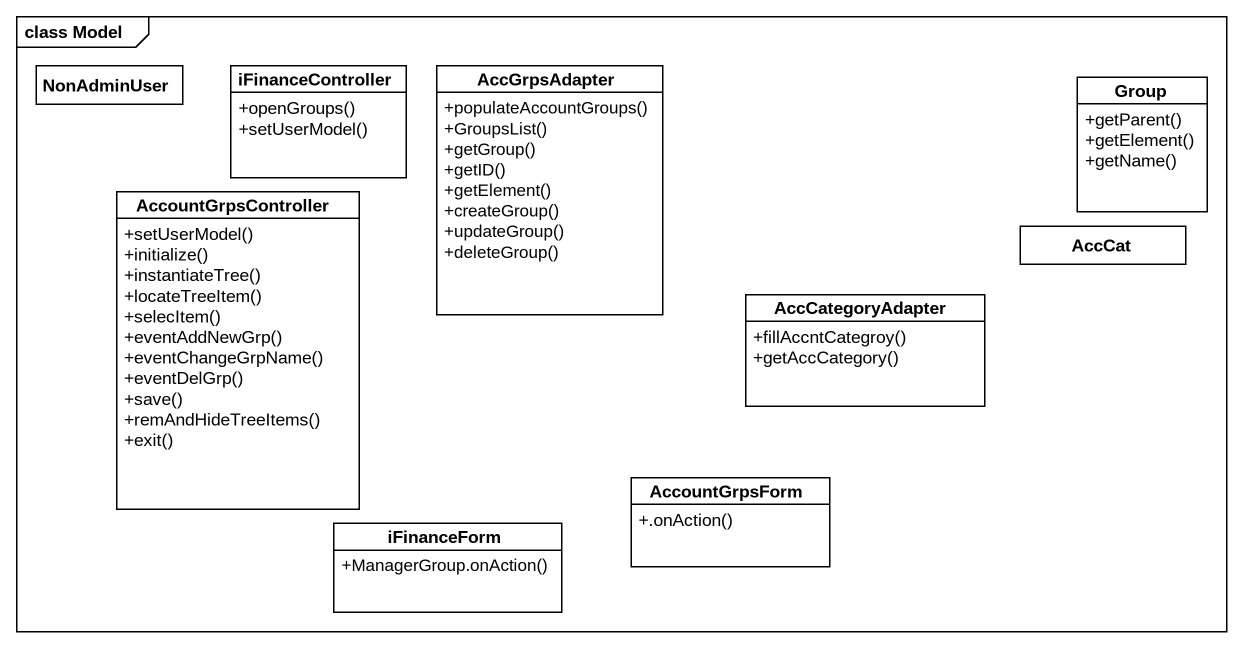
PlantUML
@startuml
mainframe class Model
hide circle
hide empty members
skinparam classAttributeIconSize 0
class NonAdminUser
class iFinanceController {
  +openGroups()
  +setUserModel()
}
class AccGrpsAdapter {
  +populateAccountGroups()
  +GroupsList()
  +getGroup()
  +getID()
  +getElement()
  +createGroup()
  +updateGroup()
  +deleteGroup()
}
class "Group" as Group_ {
  +getParent()
  +getElement()
  +getName()
}
class AccountGrpsController {
  +setUserModel()
  +initialize()
  +instantiateTree()
  +locateTreeItem()
  +selecItem()
  +eventAddNewGrp()
  +eventChangeGrpName()
  +eventDelGrp()
  +save()
  +remAndHideTreeItems()
  +exit()
}
class AccCat
class AccCategoryAdapter {
  +fillAccntCategroy()
  +getAccCategory()
}
class AccountGrpsForm {
  +.onAction()
}
class iFinanceForm {
  +ManagerGroup.onAction()
}
@enduml
